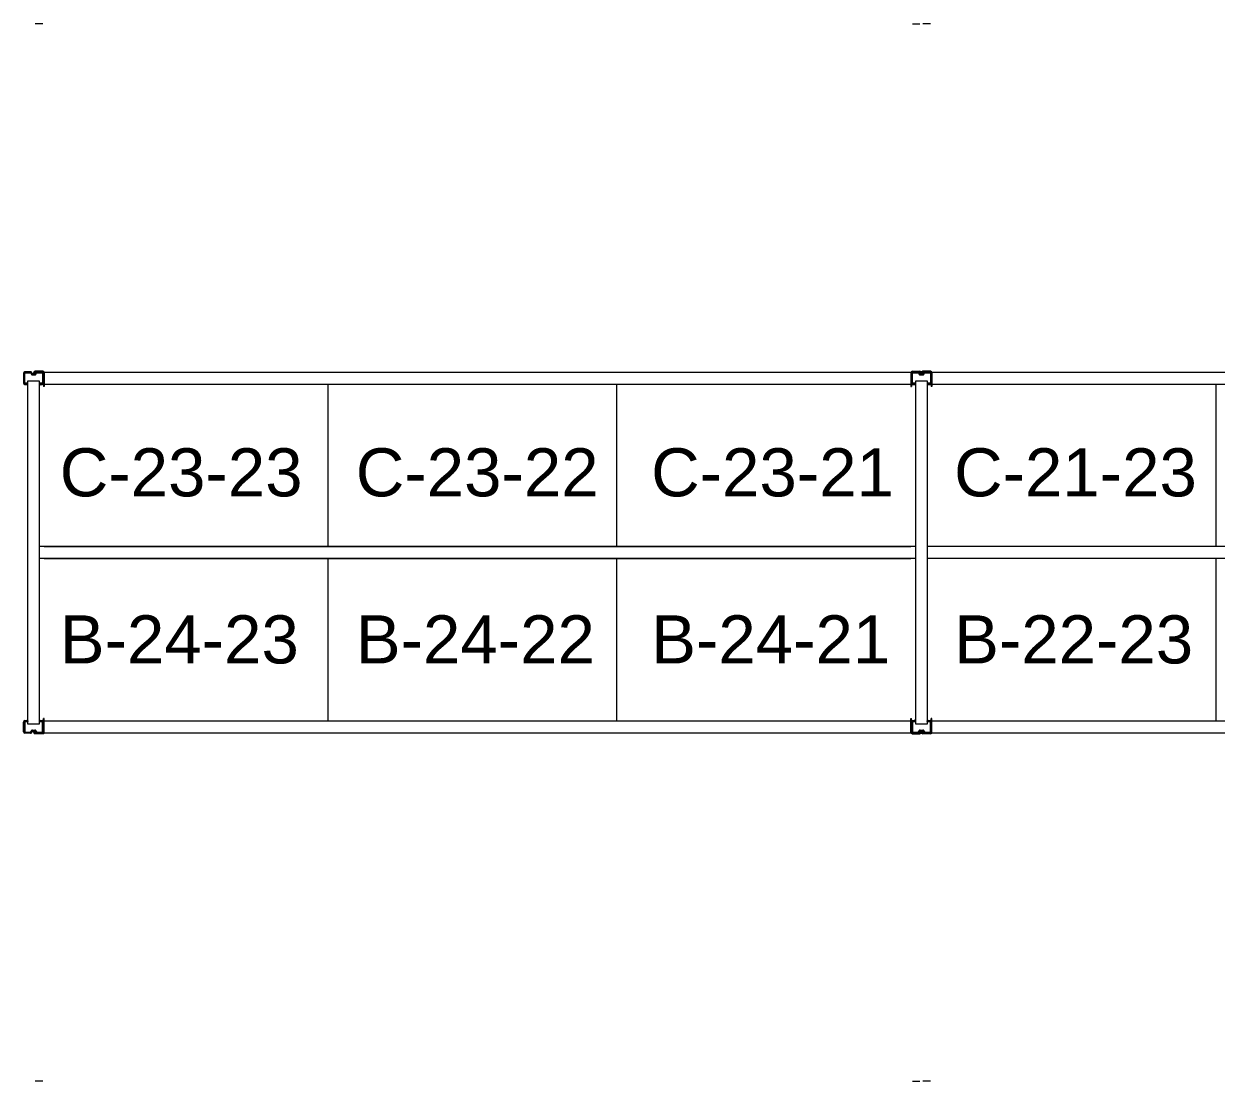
# Model space of a CAD drawing. Header units: inches. Extents: x 2743 to 10591, y -1604 to 5792.
# Drawn here: x 7252.3 to 7450.5, y 3516.1 to 3691.9 of the extents above; entities that cross this region are included whole.
import ezdxf

# ---------------------------------------------------------------- set-up
doc = ezdxf.new("R2010")
doc.units = ezdxf.units.IN
doc.header["$LTSCALE"] = 0.1875
doc.header["$MEASUREMENT"] = 0
for name, color, linetype, lineweight in [('22 Dimension', 7, 'Continuous', 5), ('32 Echelle', 160, 'Continuous', 15), ('33 Poutre', 30, 'Continuous', 15)]:
    doc.layers.add(name, color=color, linetype=linetype, lineweight=lineweight)
doc.styles.add('arial', font='')
doc.styles.get('arial').set_extended_font_data('Arial')

msp = doc.modelspace()

# ---------------------------------------------------------------- hatches: boundary and pattern name
at = {"layer": '32 Echelle'}
for points in [[(7252.89784, 3631.78941), (7252.89784, 3631.97691), (7252.71034, 3631.97691)], [(7254.89784, 3631.78941), (7254.89784, 3631.97691), (7255.08534, 3631.97691)], [(7400.52284, 3631.78941), (7400.52284, 3631.97691), (7400.33534, 3631.97691)], [(7400.52284, 3631.78941), (7400.52284, 3631.97691), (7400.33534, 3631.97691)], [(7402.52284, 3631.78941), (7402.52284, 3631.97691), (7402.71034, 3631.97691)], [(7402.52284, 3631.78941), (7402.52284, 3631.97691), (7402.71034, 3631.97691)], [(7252.89784, 3576.16441), (7252.89784, 3575.97691), (7252.71034, 3575.97691)], [(7254.89784, 3576.16441), (7254.89784, 3575.97691), (7255.08534, 3575.97691)], [(7400.52284, 3576.16441), (7400.52284, 3575.97691), (7400.33534, 3575.97691)], [(7400.52284, 3576.16441), (7400.52284, 3575.97691), (7400.33534, 3575.97691)], [(7402.52284, 3576.16441), (7402.52284, 3575.97691), (7402.71034, 3575.97691)], [(7402.52284, 3576.16441), (7402.52284, 3575.97691), (7402.71034, 3575.97691)]]:
    msp.add_hatch(color=256, dxfattribs=at).paths.add_polyline_path(points)

# ---------------------------------------------------------------- linework, layer by layer
at = {"layer": '22 Dimension'}
for p, q in [((7302.89784, 3604.97691), (7302.89784, 3631.97691)), ((7350.89784, 3604.97691), (7350.89784, 3631.97691)), ((7450.52284, 3604.97691), (7450.52284, 3631.97691)), ((7400.52284, 3604.97691), (7254.89784, 3604.97691)), ((7548.14784, 3604.97691), (7402.52284, 3604.97691)), ((7400.52284, 3602.97691), (7254.89784, 3602.97691)), ((7302.89784, 3575.97691), (7302.89784, 3602.97691)), ((7350.89784, 3575.97691), (7350.89784, 3602.97691)), ((7548.14784, 3602.97691), (7402.52284, 3602.97691)), ((7450.52284, 3575.97691), (7450.52284, 3602.97691))]:
    msp.add_line(p, q, dxfattribs=at)
at = {"layer": '32 Echelle', "linetype": 'Continuous', "lineweight": 25}
for p, q in [((7253.38547, 3633.97691), (7252.45663, 3633.97691)), ((7255.33904, 3633.97691), (7254.41021, 3633.97691)), ((7401.01047, 3633.97691), (7400.08163, 3633.97691)), ((7401.01047, 3633.97691), (7400.08163, 3633.97691)), ((7402.96404, 3633.97691), (7402.03521, 3633.97691)), ((7402.96404, 3633.97691), (7402.03521, 3633.97691)), ((7252.27288, 3633.79316), (7252.27288, 3632.16066)), ((7252.36288, 3632.16066), (7252.36288, 3633.79316)), ((7252.45663, 3633.88691), (7253.38547, 3633.88691)), ((7252.87288, 3632.06691), (7252.45663, 3632.06691)), ((7252.45663, 3631.97691), (7252.87288, 3631.97691)), ((7252.87288, 3631.97691), (7252.87288, 3632.06691)), ((7253.47512, 3633.82057), (7253.51903, 3633.67693)), ((7253.6051, 3633.70325), (7253.56119, 3633.84688)), ((7254.10092, 3633.63691), (7253.69475, 3633.63691)), ((7253.69475, 3633.54691), (7254.10092, 3633.54691)), ((7254.23449, 3633.84688), (7254.19057, 3633.70325)), ((7254.27664, 3633.67693), (7254.32055, 3633.82057)), ((7254.41021, 3633.88691), (7255.33904, 3633.88691)), ((7255.33904, 3632.06691), (7254.92279, 3632.06691)), ((7254.92279, 3632.06691), (7254.92279, 3631.97691)), ((7254.92279, 3631.97691), (7255.33904, 3631.97691)), ((7255.43279, 3633.79316), (7255.43279, 3632.16066)), ((7255.52279, 3632.16066), (7255.52279, 3633.79316)), ((7399.89788, 3633.79316), (7399.89788, 3632.16066)), ((7399.89788, 3633.79316), (7399.89788, 3632.16066)), ((7399.98788, 3632.16066), (7399.98788, 3633.79316)), ((7399.98788, 3632.16066), (7399.98788, 3633.79316)), ((7400.08163, 3633.88691), (7401.01047, 3633.88691)), ((7400.08163, 3633.88691), (7401.01047, 3633.88691)), ((7400.49788, 3632.06691), (7400.08163, 3632.06691)), ((7400.49788, 3632.06691), (7400.08163, 3632.06691)), ((7400.08163, 3631.97691), (7400.49788, 3631.97691)), ((7400.08163, 3631.97691), (7400.49788, 3631.97691)), ((7400.49788, 3631.97691), (7400.49788, 3632.06691)), ((7400.49788, 3631.97691), (7400.49788, 3632.06691)), ((7401.10012, 3633.82057), (7401.14403, 3633.67693)), ((7401.10012, 3633.82057), (7401.14403, 3633.67693)), ((7401.2301, 3633.70325), (7401.18619, 3633.84688)), ((7401.2301, 3633.70325), (7401.18619, 3633.84688)), ((7401.72592, 3633.63691), (7401.31975, 3633.63691)), ((7401.72592, 3633.63691), (7401.31975, 3633.63691)), ((7401.31975, 3633.54691), (7401.72592, 3633.54691)), ((7401.31975, 3633.54691), (7401.72592, 3633.54691)), ((7401.85949, 3633.84688), (7401.81557, 3633.70325)), ((7401.85949, 3633.84688), (7401.81557, 3633.70325)), ((7401.90164, 3633.67693), (7401.94555, 3633.82057)), ((7401.90164, 3633.67693), (7401.94555, 3633.82057)), ((7402.03521, 3633.88691), (7402.96404, 3633.88691)), ((7402.03521, 3633.88691), (7402.96404, 3633.88691)), ((7402.96404, 3632.06691), (7402.54779, 3632.06691)), ((7402.54779, 3632.06691), (7402.54779, 3631.97691)), ((7402.96404, 3632.06691), (7402.54779, 3632.06691)), ((7402.54779, 3632.06691), (7402.54779, 3631.97691)), ((7402.54779, 3631.97691), (7402.96404, 3631.97691)), ((7402.54779, 3631.97691), (7402.96404, 3631.97691)), ((7403.05779, 3633.79316), (7403.05779, 3632.16066)), ((7403.05779, 3633.79316), (7403.05779, 3632.16066)), ((7403.14779, 3632.16066), (7403.14779, 3633.79316)), ((7403.14779, 3632.16066), (7403.14779, 3633.79316)), ((7252.27288, 3574.16066), (7252.27288, 3575.79316)), ((7252.36288, 3575.79316), (7252.36288, 3574.16066)), ((7252.45663, 3575.97691), (7252.87288, 3575.97691)), ((7252.87288, 3575.88691), (7252.45663, 3575.88691)), ((7252.87288, 3575.97691), (7252.87288, 3575.88691)), ((7254.92279, 3575.97691), (7255.33904, 3575.97691)), ((7254.92279, 3575.88691), (7254.92279, 3575.97691)), ((7255.33904, 3575.88691), (7254.92279, 3575.88691)), ((7255.43279, 3574.16066), (7255.43279, 3575.79316)), ((7255.52279, 3575.79316), (7255.52279, 3574.16066)), ((7399.89788, 3574.16066), (7399.89788, 3575.79316)), ((7399.89788, 3574.16066), (7399.89788, 3575.79316)), ((7399.98788, 3575.79316), (7399.98788, 3574.16066)), ((7399.98788, 3575.79316), (7399.98788, 3574.16066)), ((7400.08163, 3575.97691), (7400.49788, 3575.97691)), ((7400.08163, 3575.97691), (7400.49788, 3575.97691)), ((7400.49788, 3575.88691), (7400.08163, 3575.88691)), ((7400.49788, 3575.88691), (7400.08163, 3575.88691)), ((7400.49788, 3575.97691), (7400.49788, 3575.88691)), ((7400.49788, 3575.97691), (7400.49788, 3575.88691)), ((7402.54779, 3575.97691), (7402.96404, 3575.97691)), ((7402.54779, 3575.88691), (7402.54779, 3575.97691)), ((7402.54779, 3575.97691), (7402.96404, 3575.97691)), ((7402.54779, 3575.88691), (7402.54779, 3575.97691)), ((7402.96404, 3575.88691), (7402.54779, 3575.88691)), ((7402.96404, 3575.88691), (7402.54779, 3575.88691)), ((7403.05779, 3574.16066), (7403.05779, 3575.79316)), ((7403.05779, 3574.16066), (7403.05779, 3575.79316)), ((7403.14779, 3575.79316), (7403.14779, 3574.16066)), ((7403.14779, 3575.79316), (7403.14779, 3574.16066)), ((7252.45663, 3574.06691), (7253.38547, 3574.06691)), ((7253.38547, 3573.97691), (7252.45663, 3573.97691)), ((7253.47512, 3574.13325), (7253.51903, 3574.27688)), ((7253.6051, 3574.25057), (7253.56119, 3574.10693)), ((7253.69475, 3574.40691), (7254.10092, 3574.40691)), ((7254.10092, 3574.31691), (7253.69475, 3574.31691)), ((7254.23449, 3574.10693), (7254.19057, 3574.25057)), ((7254.27664, 3574.27688), (7254.32055, 3574.13325)), ((7254.41021, 3574.06691), (7255.33904, 3574.06691)), ((7255.33904, 3573.97691), (7254.41021, 3573.97691)), ((7400.08163, 3574.06691), (7401.01047, 3574.06691)), ((7400.08163, 3574.06691), (7401.01047, 3574.06691)), ((7401.01047, 3573.97691), (7400.08163, 3573.97691)), ((7401.01047, 3573.97691), (7400.08163, 3573.97691)), ((7401.10012, 3574.13325), (7401.14403, 3574.27688)), ((7401.10012, 3574.13325), (7401.14403, 3574.27688)), ((7401.2301, 3574.25057), (7401.18619, 3574.10693)), ((7401.2301, 3574.25057), (7401.18619, 3574.10693)), ((7401.31975, 3574.40691), (7401.72592, 3574.40691)), ((7401.31975, 3574.40691), (7401.72592, 3574.40691)), ((7401.72592, 3574.31691), (7401.31975, 3574.31691)), ((7401.72592, 3574.31691), (7401.31975, 3574.31691)), ((7401.85949, 3574.10693), (7401.81557, 3574.25057)), ((7401.85949, 3574.10693), (7401.81557, 3574.25057)), ((7401.90164, 3574.27688), (7401.94555, 3574.13325)), ((7401.90164, 3574.27688), (7401.94555, 3574.13325)), ((7402.03521, 3574.06691), (7402.96404, 3574.06691)), ((7402.03521, 3574.06691), (7402.96404, 3574.06691)), ((7402.96404, 3573.97691), (7402.03521, 3573.97691)), ((7402.96404, 3573.97691), (7402.03521, 3573.97691))]:
    msp.add_line(p, q, dxfattribs=at)
at = {"layer": '32 Echelle'}
for p, q in [((7252.89784, 3631.97691), (7252.71034, 3631.97691)), ((7252.89784, 3631.78941), (7252.71034, 3631.97691)), ((7254.89784, 3632.47691), (7252.89784, 3632.47691)), ((7252.89784, 3632.47691), (7252.89784, 3575.47691)), ((7252.89784, 3631.78941), (7252.89784, 3631.97691)), ((7254.89784, 3575.47691), (7254.89784, 3632.47691)), ((7254.89784, 3631.97691), (7255.08534, 3631.97691)), ((7254.89784, 3631.78941), (7254.89784, 3631.97691)), ((7254.89784, 3631.78941), (7255.08534, 3631.97691)), ((7400.52284, 3631.97691), (7400.33534, 3631.97691)), ((7400.52284, 3631.78941), (7400.33534, 3631.97691)), ((7400.52284, 3631.97691), (7400.33534, 3631.97691)), ((7400.52284, 3631.78941), (7400.33534, 3631.97691)), ((7402.52284, 3632.47691), (7400.52284, 3632.47691)), ((7400.52284, 3632.47691), (7400.52284, 3575.47691)), ((7402.52284, 3632.47691), (7400.52284, 3632.47691)), ((7400.52284, 3632.47691), (7400.52284, 3575.47691)), ((7400.52284, 3631.78941), (7400.52284, 3631.97691)), ((7400.52284, 3631.78941), (7400.52284, 3631.97691)), ((7402.52284, 3575.47691), (7402.52284, 3632.47691)), ((7402.52284, 3575.47691), (7402.52284, 3632.47691)), ((7402.52284, 3631.97691), (7402.71034, 3631.97691)), ((7402.52284, 3631.78941), (7402.52284, 3631.97691)), ((7402.52284, 3631.78941), (7402.71034, 3631.97691)), ((7402.52284, 3631.97691), (7402.71034, 3631.97691)), ((7402.52284, 3631.78941), (7402.52284, 3631.97691)), ((7402.52284, 3631.78941), (7402.71034, 3631.97691)), ((7252.89784, 3576.16441), (7252.71034, 3575.97691)), ((7252.89784, 3575.97691), (7252.71034, 3575.97691)), ((7252.89784, 3576.16441), (7252.89784, 3575.97691)), ((7252.89784, 3575.47691), (7254.89784, 3575.47691)), ((7254.89784, 3576.16441), (7254.89784, 3575.97691)), ((7254.89784, 3576.16441), (7255.08534, 3575.97691)), ((7254.89784, 3575.97691), (7255.08534, 3575.97691)), ((7400.52284, 3576.16441), (7400.33534, 3575.97691)), ((7400.52284, 3576.16441), (7400.33534, 3575.97691)), ((7400.52284, 3575.97691), (7400.33534, 3575.97691)), ((7400.52284, 3575.97691), (7400.33534, 3575.97691)), ((7400.52284, 3576.16441), (7400.52284, 3575.97691)), ((7400.52284, 3576.16441), (7400.52284, 3575.97691)), ((7400.52284, 3575.47691), (7402.52284, 3575.47691)), ((7400.52284, 3575.47691), (7402.52284, 3575.47691)), ((7402.52284, 3576.16441), (7402.52284, 3575.97691)), ((7402.52284, 3576.16441), (7402.71034, 3575.97691)), ((7402.52284, 3576.16441), (7402.52284, 3575.97691)), ((7402.52284, 3576.16441), (7402.71034, 3575.97691)), ((7402.52284, 3575.97691), (7402.71034, 3575.97691)), ((7402.52284, 3575.97691), (7402.71034, 3575.97691))]:
    msp.add_line(p, q, dxfattribs=at)
at = {"layer": '32 Echelle', "linetype": 'Continuous', "lineweight": 25}
for centre, radius, start, end in [((7252.45663, 3633.79316), 0.18375, 90, 180), ((7253.38547, 3633.79316), 0.18375, 17, 90), ((7254.41021, 3633.79316), 0.18375, 90, 163), ((7255.33904, 3633.79316), 0.18375, 0, 90), ((7400.08163, 3633.79316), 0.18375, 90, 180), ((7400.08163, 3633.79316), 0.18375, 90, 180), ((7401.01047, 3633.79316), 0.18375, 17, 90), ((7401.01047, 3633.79316), 0.18375, 17, 90), ((7402.03521, 3633.79316), 0.18375, 90, 163), ((7402.03521, 3633.79316), 0.18375, 90, 163), ((7402.96404, 3633.79316), 0.18375, 0, 90), ((7402.96404, 3633.79316), 0.18375, 0, 90), ((7252.45663, 3632.16066), 0.18375, 180, 270), ((7252.45663, 3633.79316), 0.09375, 90, 180), ((7252.45663, 3632.16066), 0.09375, 180, 270), ((7253.38547, 3633.79316), 0.09375, 17, 90), ((7253.69475, 3633.73066), 0.18375, 197, 270), ((7253.69475, 3633.73066), 0.09375, 197, 270), ((7254.10092, 3633.73066), 0.09375, 270, 343), ((7254.10092, 3633.73066), 0.18375, 270, 343), ((7254.41021, 3633.79316), 0.09375, 90, 163), ((7255.33904, 3633.79316), 0.09375, 0, 90), ((7255.33904, 3632.16066), 0.09375, 270, 0), ((7255.33904, 3632.16066), 0.18375, 270, 0), ((7400.08163, 3632.16066), 0.18375, 180, 270), ((7400.08163, 3632.16066), 0.18375, 180, 270), ((7400.08163, 3633.79316), 0.09375, 90, 180), ((7400.08163, 3633.79316), 0.09375, 90, 180), ((7400.08163, 3632.16066), 0.09375, 180, 270), ((7400.08163, 3632.16066), 0.09375, 180, 270), ((7401.01047, 3633.79316), 0.09375, 17, 90), ((7401.01047, 3633.79316), 0.09375, 17, 90), ((7401.31975, 3633.73066), 0.18375, 197, 270), ((7401.31975, 3633.73066), 0.18375, 197, 270), ((7401.31975, 3633.73066), 0.09375, 197, 270), ((7401.31975, 3633.73066), 0.09375, 197, 270), ((7401.72592, 3633.73066), 0.09375, 270, 343), ((7401.72592, 3633.73066), 0.09375, 270, 343), ((7401.72592, 3633.73066), 0.18375, 270, 343), ((7401.72592, 3633.73066), 0.18375, 270, 343), ((7402.03521, 3633.79316), 0.09375, 90, 163), ((7402.03521, 3633.79316), 0.09375, 90, 163), ((7402.96404, 3633.79316), 0.09375, 0, 90), ((7402.96404, 3633.79316), 0.09375, 0, 90), ((7402.96404, 3632.16066), 0.09375, 270, 0), ((7402.96404, 3632.16066), 0.18375, 270, 0), ((7402.96404, 3632.16066), 0.09375, 270, 0), ((7402.96404, 3632.16066), 0.18375, 270, 0), ((7252.45663, 3575.79316), 0.18375, 90, 180), ((7252.45663, 3575.79316), 0.09375, 90, 180), ((7255.33904, 3575.79316), 0.18375, 0, 90), ((7255.33904, 3575.79316), 0.09375, 0, 90), ((7400.08163, 3575.79316), 0.18375, 90, 180), ((7400.08163, 3575.79316), 0.18375, 90, 180), ((7400.08163, 3575.79316), 0.09375, 90, 180), ((7400.08163, 3575.79316), 0.09375, 90, 180), ((7402.96404, 3575.79316), 0.18375, 0, 90), ((7402.96404, 3575.79316), 0.18375, 0, 90), ((7402.96404, 3575.79316), 0.09375, 0, 90), ((7402.96404, 3575.79316), 0.09375, 0, 90), ((7252.45663, 3574.16066), 0.18375, 180, 270), ((7252.45663, 3574.16066), 0.09375, 180, 270), ((7253.38547, 3574.16066), 0.09375, 270, 343), ((7253.38547, 3574.16066), 0.18375, 270, 343), ((7253.69475, 3574.22316), 0.18375, 90, 163), ((7253.69475, 3574.22316), 0.09375, 90, 163), ((7254.10092, 3574.22316), 0.18375, 17, 90), ((7254.10092, 3574.22316), 0.09375, 17, 90), ((7254.41021, 3574.16066), 0.18375, 197, 270), ((7254.41021, 3574.16066), 0.09375, 197, 270), ((7255.33904, 3574.16066), 0.09375, 270, 0), ((7255.33904, 3574.16066), 0.18375, 270, 0), ((7400.08163, 3574.16066), 0.18375, 180, 270), ((7400.08163, 3574.16066), 0.18375, 180, 270), ((7400.08163, 3574.16066), 0.09375, 180, 270), ((7400.08163, 3574.16066), 0.09375, 180, 270), ((7401.01047, 3574.16066), 0.09375, 270, 343), ((7401.01047, 3574.16066), 0.09375, 270, 343), ((7401.01047, 3574.16066), 0.18375, 270, 343), ((7401.01047, 3574.16066), 0.18375, 270, 343), ((7401.31975, 3574.22316), 0.18375, 90, 163), ((7401.31975, 3574.22316), 0.18375, 90, 163), ((7401.31975, 3574.22316), 0.09375, 90, 163), ((7401.31975, 3574.22316), 0.09375, 90, 163), ((7401.72592, 3574.22316), 0.18375, 17, 90), ((7401.72592, 3574.22316), 0.18375, 17, 90), ((7401.72592, 3574.22316), 0.09375, 17, 90), ((7401.72592, 3574.22316), 0.09375, 17, 90), ((7402.03521, 3574.16066), 0.18375, 197, 270), ((7402.03521, 3574.16066), 0.18375, 197, 270), ((7402.03521, 3574.16066), 0.09375, 197, 270), ((7402.03521, 3574.16066), 0.09375, 197, 270), ((7402.96404, 3574.16066), 0.09375, 270, 0), ((7402.96404, 3574.16066), 0.18375, 270, 0), ((7402.96404, 3574.16066), 0.09375, 270, 0), ((7402.96404, 3574.16066), 0.18375, 270, 0)]:
    msp.add_arc(centre, radius, start, end, dxfattribs=at)
at = {"layer": '33 Poutre'}
for p, q in [((7255.40384, 3691.85791), (7254.14184, 3691.85791)), ((7400.01684, 3691.85791), (7401.27884, 3691.85791)), ((7403.02884, 3691.85791), (7401.76684, 3691.85791)), ((7255.40384, 3634.09591), (7254.14184, 3634.09591)), ((7254.14184, 3633.97691), (7255.40384, 3633.97691)), ((7255.64784, 3633.97691), (7399.77284, 3633.97691)), ((7255.64784, 3633.97691), (7255.64784, 3631.97691)), ((7399.77284, 3633.97691), (7399.77284, 3631.97691)), ((7400.01684, 3634.09591), (7401.27884, 3634.09591)), ((7401.27884, 3633.97691), (7400.01684, 3633.97691)), ((7403.02884, 3634.09591), (7401.76684, 3634.09591)), ((7401.76684, 3633.97691), (7403.02884, 3633.97691)), ((7403.27284, 3633.97691), (7547.39784, 3633.97691)), ((7403.27284, 3633.97691), (7403.27284, 3631.97691)), ((7253.89784, 3633.63691), (7253.89784, 3633.85191)), ((7254.01684, 3633.63691), (7253.89784, 3633.63691)), ((7254.01684, 3633.63691), (7254.01684, 3633.85191)), ((7255.52884, 3633.85191), (7255.52884, 3631.59591)), ((7255.64784, 3633.85191), (7255.64784, 3631.59591)), ((7255.64784, 3631.97691), (7399.77284, 3631.97691)), ((7399.77284, 3633.85191), (7399.77284, 3631.59591)), ((7399.89184, 3633.85191), (7399.89184, 3631.59591)), ((7401.40384, 3633.63691), (7401.40384, 3633.85191)), ((7401.40384, 3633.63691), (7401.52284, 3633.63691)), ((7401.52284, 3633.63691), (7401.52284, 3633.85191)), ((7401.52284, 3633.63691), (7401.52284, 3633.85191)), ((7401.64184, 3633.63691), (7401.52284, 3633.63691)), ((7401.64184, 3633.63691), (7401.64184, 3633.85191)), ((7403.15384, 3633.85191), (7403.15384, 3631.59591)), ((7403.27284, 3633.85191), (7403.27284, 3631.59591)), ((7403.27284, 3631.97691), (7547.39784, 3631.97691)), ((7255.64784, 3631.59591), (7255.52884, 3631.59591)), ((7399.77284, 3631.59591), (7399.89184, 3631.59591)), ((7403.27284, 3631.59591), (7403.15384, 3631.59591)), ((7255.64784, 3604.97691), (7399.77284, 3604.97691)), ((7255.64784, 3602.97691), (7399.77284, 3602.97691)), ((7255.64784, 3576.35791), (7255.52884, 3576.35791)), ((7255.52884, 3574.10191), (7255.52884, 3576.35791)), ((7255.64784, 3574.10191), (7255.64784, 3576.35791)), ((7255.64784, 3575.97691), (7399.77284, 3575.97691)), ((7255.64784, 3573.97691), (7255.64784, 3575.97691)), ((7399.77284, 3574.10191), (7399.77284, 3576.35791)), ((7399.77284, 3576.35791), (7399.89184, 3576.35791)), ((7399.77284, 3573.97691), (7399.77284, 3575.97691)), ((7399.89184, 3574.10191), (7399.89184, 3576.35791)), ((7403.27284, 3576.35791), (7403.15384, 3576.35791)), ((7403.15384, 3574.10191), (7403.15384, 3576.35791)), ((7403.27284, 3574.10191), (7403.27284, 3576.35791)), ((7403.27284, 3575.97691), (7547.39784, 3575.97691)), ((7403.27284, 3573.97691), (7403.27284, 3575.97691)), ((7253.89784, 3574.31691), (7253.89784, 3574.10191)), ((7254.01684, 3574.31691), (7253.89784, 3574.31691)), ((7254.01684, 3574.31691), (7254.01684, 3574.10191)), ((7254.14184, 3573.97691), (7255.40384, 3573.97691)), ((7255.40384, 3573.85791), (7254.14184, 3573.85791)), ((7255.64784, 3573.97691), (7399.77284, 3573.97691)), ((7401.27884, 3573.97691), (7400.01684, 3573.97691)), ((7400.01684, 3573.85791), (7401.27884, 3573.85791)), ((7401.40384, 3574.31691), (7401.40384, 3574.10191)), ((7401.40384, 3574.31691), (7401.52284, 3574.31691)), ((7401.52284, 3574.31691), (7401.52284, 3574.10191)), ((7401.52284, 3574.31691), (7401.52284, 3574.10191)), ((7401.64184, 3574.31691), (7401.52284, 3574.31691)), ((7401.64184, 3574.31691), (7401.64184, 3574.10191)), ((7401.76684, 3573.97691), (7403.02884, 3573.97691)), ((7403.02884, 3573.85791), (7401.76684, 3573.85791)), ((7403.27284, 3573.97691), (7547.39784, 3573.97691)), ((7255.40384, 3516.09591), (7254.14184, 3516.09591)), ((7400.01684, 3516.09591), (7401.27884, 3516.09591)), ((7403.02884, 3516.09591), (7401.76684, 3516.09591))]:
    msp.add_line(p, q, dxfattribs=at)
for centre, radius, start, end in [((7254.14184, 3633.85191), 0.244, 90, 180), ((7254.14184, 3633.85191), 0.125, 90, 180), ((7255.40384, 3633.85191), 0.244, 0, 90), ((7255.40384, 3633.85191), 0.125, 0, 90), ((7400.01684, 3633.85191), 0.244, 90, 180), ((7400.01684, 3633.85191), 0.125, 90, 180), ((7401.27884, 3633.85191), 0.244, 0, 90), ((7401.27884, 3633.85191), 0.125, 0, 90), ((7401.76684, 3633.85191), 0.244, 90, 180), ((7401.76684, 3633.85191), 0.125, 90, 180), ((7403.02884, 3633.85191), 0.244, 0, 90), ((7403.02884, 3633.85191), 0.125, 0, 90), ((7254.14184, 3574.10191), 0.244, 180, 270), ((7254.14184, 3574.10191), 0.125, 180, 270), ((7255.40384, 3574.10191), 0.244, 270, 0), ((7255.40384, 3574.10191), 0.125, 270, 0), ((7400.01684, 3574.10191), 0.244, 180, 270), ((7400.01684, 3574.10191), 0.125, 180, 270), ((7401.27884, 3574.10191), 0.125, 270, 0), ((7401.27884, 3574.10191), 0.244, 270, 0), ((7401.76684, 3574.10191), 0.244, 180, 270), ((7401.76684, 3574.10191), 0.125, 180, 270), ((7403.02884, 3574.10191), 0.244, 270, 0), ((7403.02884, 3574.10191), 0.125, 270, 0)]:
    msp.add_arc(centre, radius, start, end, dxfattribs=at)

# ---------------------------------------------------------------- texts
at = {"layer": '22 Dimension', "char_height": 8, "attachment_point": 1, "style": 'arial'}
for s, insert in [('{\\fArial Unicode MS|b0|i0|c0|p2;\\C8;C-23-23}', (7258.24443, 3621.30356)), ('{\\fArial Unicode MS|b0|i0|c0|p2;\\C8;C-23-22}', (7307.46647, 3621.30356)), ('{\\fArial Unicode MS|b0|i0|c0|p2;\\C8;C-23-21}', (7356.57795, 3621.30356)), ('{\\fArial Unicode MS|b0|i0|c0|p2;\\C8;C-21-23}', (7406.9466, 3621.30356)), ('{\\fArial Unicode MS|b0|i0|c0|p2;\\C8;B-24-23}', (7258.24443, 3593.53201)), ('{\\fArial Unicode MS|b0|i0|c0|p2;\\C8;B-24-22}', (7307.46647, 3593.53201)), ('{\\fArial Unicode MS|b0|i0|c0|p2;\\C8;B-24-21}', (7356.57795, 3593.53201)), ('{\\fArial Unicode MS|b0|i0|c0|p2;\\C8;B-22-23}', (7406.9466, 3593.53201))]:
    msp.add_mtext_dynamic_manual_height_columns(s, width=68.8901007, gutter_width=5, heights=[0], dxfattribs=dict(at, insert=insert))

doc.saveas('drawing.dxf')
